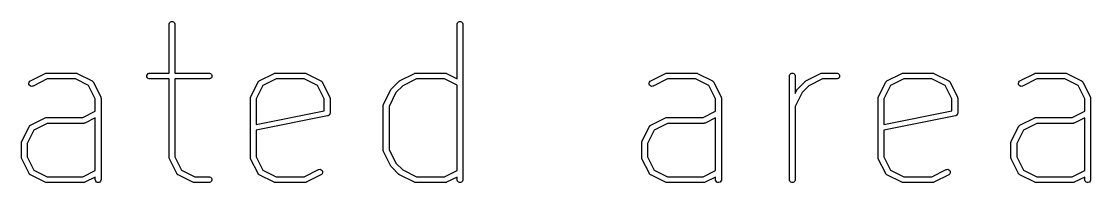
# Model space of a CAD drawing. Header units: inches. Extents: x 0.4 to 11.3, y -7.9 to -0.4.
# Drawn here: x 1.43 to 2.515, y -5.968 to -5.804 of the extents above; entities that cross this region are included whole.
import ezdxf

# ---------------------------------------------------------------- set-up
doc = ezdxf.new("R2010")
doc.units = ezdxf.units.IN
doc.header["$MEASUREMENT"] = 0
doc.layers.add('User.Drawings', color=9, linetype='CONTINUOUS', true_color=0xc2c2c2)

msp = doc.modelspace()

# ---------------------------------------------------------------- linework, layer by layer
at = {"layer": 'User.Drawings', "linetype": 'CONTINUOUS'}
for p, q in [((1.5795, -5.8066), (1.58, -5.8056)), ((1.5795, -5.8072), (1.5795, -5.8066)), ((1.5795, -5.8567), (1.5795, -5.8072)), ((1.58, -5.8056), (1.5808, -5.8047)), ((1.5808, -5.8047), (1.5819, -5.8043)), ((1.5819, -5.8043), (1.583, -5.8043)), ((1.583, -5.8043), (1.5841, -5.8047)), ((1.5841, -5.8047), (1.5849, -5.8056)), ((1.5849, -5.8056), (1.5853, -5.8066)), ((1.5853, -5.8066), (1.5854, -5.8072)), ((1.5854, -5.8072), (1.5854, -5.8567)), ((1.8719, -5.8072), (1.872, -5.8066)), ((1.8719, -5.8624), (1.8719, -5.8072)), ((1.872, -5.8066), (1.8724, -5.8056)), ((1.8724, -5.8056), (1.8733, -5.8047)), ((1.8733, -5.8047), (1.8743, -5.8043)), ((1.8743, -5.8043), (1.8755, -5.8043)), ((1.8755, -5.8043), (1.8765, -5.8047)), ((1.8765, -5.8047), (1.8774, -5.8056)), ((1.8774, -5.8056), (1.8778, -5.8066)), ((1.8778, -5.8066), (1.8779, -5.8072)), ((1.8779, -5.8072), (1.8779, -5.9647)), ((1.4386, -5.8645), (1.4536, -5.857)), ((1.4557, -5.8626), (1.4413, -5.8698)), ((1.4536, -5.857), (1.4542, -5.8568)), ((1.4542, -5.8568), (1.4543, -5.8568)), ((1.4543, -5.8568), (1.4544, -5.8568)), ((1.4544, -5.8568), (1.455, -5.8567)), ((1.455, -5.8567), (1.485, -5.8567)), ((1.4843, -5.8626), (1.4557, -5.8626)), ((1.4977, -5.8694), (1.4843, -5.8626)), ((1.485, -5.8567), (1.4855, -5.8568)), ((1.4855, -5.8568), (1.4856, -5.8568)), ((1.4856, -5.8568), (1.4857, -5.8568)), ((1.4857, -5.8568), (1.4863, -5.857)), ((1.4863, -5.857), (1.5013, -5.8645)), ((1.557, -5.8591), (1.5575, -5.858)), ((1.557, -5.8603), (1.557, -5.8591)), ((1.5575, -5.8613), (1.557, -5.8603)), ((1.5575, -5.858), (1.5583, -5.8572)), ((1.5583, -5.8621), (1.5575, -5.8613)), ((1.5583, -5.8572), (1.5594, -5.8568)), ((1.5594, -5.8626), (1.5583, -5.8621)), ((1.5594, -5.8568), (1.5599, -5.8567)), ((1.5599, -5.8626), (1.5594, -5.8626)), ((1.5599, -5.8567), (1.5795, -5.8567)), ((1.5795, -5.8626), (1.5599, -5.8626)), ((1.5795, -5.9422), (1.5795, -5.8626)), ((1.5854, -5.8567), (1.6199, -5.8567)), ((1.6199, -5.8626), (1.5854, -5.8626)), ((1.5854, -5.8626), (1.5854, -5.9415)), ((1.6199, -5.8567), (1.6205, -5.8568)), ((1.6205, -5.8626), (1.6199, -5.8626)), ((1.6205, -5.8568), (1.6216, -5.8572)), ((1.6216, -5.8621), (1.6205, -5.8626)), ((1.6216, -5.8572), (1.6224, -5.858)), ((1.6224, -5.8613), (1.6216, -5.8621)), ((1.6224, -5.858), (1.6228, -5.8591)), ((1.6228, -5.8603), (1.6224, -5.8613)), ((1.6228, -5.8591), (1.6228, -5.8603)), ((1.6711, -5.8645), (1.6861, -5.857)), ((1.6881, -5.8626), (1.6746, -5.8694)), ((1.6861, -5.857), (1.6866, -5.8568)), ((1.6866, -5.8568), (1.6868, -5.8568)), ((1.6868, -5.8568), (1.6874, -5.8567)), ((1.6868, -5.8568), (1.6868, -5.8568)), ((1.6874, -5.8567), (1.7174, -5.8567)), ((1.7167, -5.8626), (1.6881, -5.8626)), ((1.7302, -5.8694), (1.7167, -5.8626)), ((1.7174, -5.8567), (1.718, -5.8568)), ((1.718, -5.8568), (1.7181, -5.8568)), ((1.7181, -5.8568), (1.7182, -5.8568)), ((1.7182, -5.8568), (1.7187, -5.857)), ((1.7187, -5.857), (1.7337, -5.8645)), ((1.8136, -5.8645), (1.8286, -5.857)), ((1.8306, -5.8626), (1.8167, -5.8696)), ((1.8286, -5.857), (1.8291, -5.8568)), ((1.8291, -5.8568), (1.8292, -5.8568)), ((1.8292, -5.8568), (1.8293, -5.8568)), ((1.8293, -5.8568), (1.8299, -5.8567)), ((1.8299, -5.8567), (1.8599, -5.8567)), ((1.8592, -5.8626), (1.8306, -5.8626)), ((1.8719, -5.869), (1.8592, -5.8626)), ((1.8599, -5.8567), (1.8605, -5.8568)), ((1.8605, -5.8568), (1.8606, -5.8568)), ((1.8606, -5.8568), (1.8607, -5.8568)), ((1.8607, -5.8568), (1.8612, -5.857)), ((1.8612, -5.857), (1.8719, -5.8624)), ((2.0686, -5.8645), (2.0836, -5.857)), ((2.0856, -5.8626), (2.0712, -5.8698)), ((2.0836, -5.857), (2.0841, -5.8568)), ((2.0841, -5.8568), (2.0842, -5.8568)), ((2.0842, -5.8568), (2.0843, -5.8568)), ((2.0843, -5.8568), (2.0849, -5.8567)), ((2.0849, -5.8567), (2.1149, -5.8567)), ((2.1142, -5.8626), (2.0856, -5.8626)), ((2.1277, -5.8694), (2.1142, -5.8626)), ((2.1149, -5.8567), (2.1154, -5.8568)), ((2.1154, -5.8568), (2.1155, -5.8568)), ((2.1155, -5.8568), (2.1157, -5.8568)), ((2.1157, -5.8568), (2.1162, -5.857)), ((2.1162, -5.857), (2.1312, -5.8645)), ((2.2094, -5.8597), (2.2095, -5.8591)), ((2.2094, -5.9647), (2.2094, -5.8597)), ((2.2095, -5.8591), (2.2099, -5.858)), ((2.2099, -5.858), (2.2107, -5.8572)), ((2.2107, -5.8572), (2.2118, -5.8568)), ((2.2118, -5.8568), (2.2129, -5.8568)), ((2.2129, -5.8568), (2.214, -5.8572)), ((2.214, -5.8572), (2.2148, -5.858)), ((2.2148, -5.858), (2.2153, -5.8591)), ((2.2153, -5.8591), (2.2153, -5.8597)), ((2.2153, -5.8597), (2.2153, -5.8772)), ((2.226, -5.8645), (2.241, -5.857)), ((2.2431, -5.8626), (2.2291, -5.8696)), ((2.241, -5.857), (2.2416, -5.8568)), ((2.2416, -5.8568), (2.2417, -5.8568)), ((2.2417, -5.8568), (2.2418, -5.8568)), ((2.2418, -5.8568), (2.2424, -5.8567)), ((2.2424, -5.8567), (2.2574, -5.8567)), ((2.2574, -5.8626), (2.2431, -5.8626)), ((2.2574, -5.8567), (2.2579, -5.8568)), ((2.2579, -5.8626), (2.2574, -5.8626)), ((2.2579, -5.8568), (2.259, -5.8572)), ((2.259, -5.8621), (2.2579, -5.8626)), ((2.259, -5.8572), (2.2598, -5.858)), ((2.2598, -5.8613), (2.259, -5.8621)), ((2.2598, -5.858), (2.2602, -5.8591)), ((2.2602, -5.8603), (2.2598, -5.8613)), ((2.2602, -5.8591), (2.2602, -5.8603)), ((2.3085, -5.8645), (2.3235, -5.857)), ((2.3255, -5.8626), (2.312, -5.8694)), ((2.3235, -5.857), (2.3241, -5.8568)), ((2.3241, -5.8568), (2.3242, -5.8568)), ((2.3242, -5.8568), (2.3243, -5.8568)), ((2.3243, -5.8568), (2.3248, -5.8567)), ((2.3248, -5.8567), (2.3548, -5.8567)), ((2.3541, -5.8626), (2.3255, -5.8626)), ((2.3676, -5.8694), (2.3541, -5.8626)), ((2.3548, -5.8567), (2.3554, -5.8568)), ((2.3554, -5.8568), (2.3555, -5.8568)), ((2.3555, -5.8568), (2.3556, -5.8568)), ((2.3556, -5.8568), (2.3562, -5.857)), ((2.3562, -5.857), (2.3712, -5.8645)), ((2.4435, -5.8645), (2.4585, -5.857)), ((2.4605, -5.8626), (2.4462, -5.8698)), ((2.4585, -5.857), (2.459, -5.8568)), ((2.459, -5.8568), (2.4592, -5.8568)), ((2.4592, -5.8568), (2.4593, -5.8568)), ((2.4593, -5.8568), (2.4598, -5.8567)), ((2.4598, -5.8567), (2.4898, -5.8567)), ((2.4891, -5.8626), (2.4605, -5.8626)), ((2.5026, -5.8694), (2.4891, -5.8626)), ((2.4898, -5.8567), (2.4904, -5.8568)), ((2.4904, -5.8568), (2.4905, -5.8568)), ((2.4905, -5.8568), (2.4906, -5.8568)), ((2.4906, -5.8568), (2.4911, -5.857)), ((2.4911, -5.857), (2.5061, -5.8645)), ((1.437, -5.8668), (1.4374, -5.8657)), ((1.4371, -5.868), (1.437, -5.8668)), ((1.4376, -5.869), (1.4371, -5.868)), ((1.4374, -5.8657), (1.4381, -5.8649)), ((1.4385, -5.8697), (1.4376, -5.869)), ((1.4381, -5.8649), (1.4386, -5.8645)), ((1.4396, -5.8701), (1.4385, -5.8697)), ((1.4407, -5.87), (1.4396, -5.8701)), ((1.4413, -5.8698), (1.4407, -5.87)), ((1.5045, -5.8829), (1.4977, -5.8694)), ((1.5013, -5.8645), (1.5014, -5.8646)), ((1.5014, -5.8646), (1.5014, -5.8646)), ((1.5014, -5.8646), (1.5015, -5.8647)), ((1.5015, -5.8647), (1.5018, -5.8649)), ((1.5018, -5.8649), (1.502, -5.8651)), ((1.502, -5.8651), (1.5023, -5.8654)), ((1.5023, -5.8654), (1.5025, -5.8657)), ((1.5025, -5.8657), (1.5025, -5.8657)), ((1.5025, -5.8657), (1.5025, -5.8658)), ((1.5025, -5.8658), (1.5026, -5.8659)), ((1.5026, -5.8659), (1.5101, -5.8809)), ((1.6623, -5.8809), (1.6698, -5.8659)), ((1.6746, -5.8694), (1.6679, -5.8829)), ((1.6698, -5.8658), (1.6699, -5.8657)), ((1.6698, -5.8659), (1.6698, -5.8658)), ((1.6699, -5.8657), (1.6701, -5.8654)), ((1.6699, -5.8657), (1.6699, -5.8657)), ((1.6701, -5.8654), (1.6704, -5.8651)), ((1.6704, -5.8651), (1.6706, -5.8649)), ((1.6706, -5.8649), (1.6709, -5.8647)), ((1.6709, -5.8647), (1.671, -5.8646)), ((1.671, -5.8646), (1.6711, -5.8645)), ((1.671, -5.8646), (1.671, -5.8646)), ((1.737, -5.8829), (1.7302, -5.8694)), ((1.7337, -5.8645), (1.7338, -5.8646)), ((1.7338, -5.8646), (1.7339, -5.8646)), ((1.7339, -5.8646), (1.7339, -5.8647)), ((1.7339, -5.8647), (1.7342, -5.8649)), ((1.7342, -5.8649), (1.7345, -5.8651)), ((1.7345, -5.8651), (1.7348, -5.8654)), ((1.7348, -5.8654), (1.7349, -5.8657)), ((1.7349, -5.8657), (1.735, -5.8657)), ((1.735, -5.8657), (1.735, -5.8658)), ((1.735, -5.8658), (1.7351, -5.8659)), ((1.7351, -5.8659), (1.7426, -5.8809)), ((1.7973, -5.8884), (1.8048, -5.8734)), ((1.8048, -5.8734), (1.8049, -5.8731)), ((1.8049, -5.8731), (1.805, -5.873)), ((1.805, -5.873), (1.8051, -5.8729)), ((1.805, -5.873), (1.805, -5.873)), ((1.8051, -5.8728), (1.8053, -5.8726)), ((1.8051, -5.8729), (1.8051, -5.8728)), ((1.8053, -5.8726), (1.8128, -5.8651)), ((1.8167, -5.8696), (1.8098, -5.8764)), ((1.8128, -5.8651), (1.813, -5.8649)), ((1.813, -5.8649), (1.8131, -5.8649)), ((1.8131, -5.8649), (1.8132, -5.8648)), ((1.8132, -5.8648), (1.8133, -5.8647)), ((1.8133, -5.8647), (1.8136, -5.8645)), ((1.8133, -5.8647), (1.8133, -5.8647)), ((1.8719, -5.9553), (1.8719, -5.869)), ((2.0669, -5.8668), (2.0673, -5.8657)), ((2.067, -5.868), (2.0669, -5.8668)), ((2.0675, -5.869), (2.067, -5.868)), ((2.0673, -5.8657), (2.0681, -5.8649)), ((2.0684, -5.8697), (2.0675, -5.869)), ((2.0681, -5.8649), (2.0686, -5.8645)), ((2.0695, -5.8701), (2.0684, -5.8697)), ((2.0707, -5.87), (2.0695, -5.8701)), ((2.0712, -5.8698), (2.0707, -5.87)), ((2.1344, -5.8829), (2.1277, -5.8694)), ((2.1312, -5.8645), (2.1313, -5.8646)), ((2.1313, -5.8646), (2.1313, -5.8646)), ((2.1313, -5.8646), (2.1314, -5.8647)), ((2.1314, -5.8647), (2.1317, -5.8649)), ((2.1317, -5.8649), (2.1319, -5.8651)), ((2.1319, -5.8651), (2.1322, -5.8654)), ((2.1322, -5.8654), (2.1324, -5.8657)), ((2.1324, -5.8657), (2.1324, -5.8657)), ((2.1324, -5.8657), (2.1324, -5.8658)), ((2.1324, -5.8658), (2.1325, -5.8659)), ((2.1325, -5.8659), (2.14, -5.8809)), ((2.2153, -5.8772), (2.2172, -5.8734)), ((2.2172, -5.8734), (2.2174, -5.8731)), ((2.2174, -5.8731), (2.2174, -5.873)), ((2.2174, -5.873), (2.2175, -5.873)), ((2.2175, -5.8729), (2.2176, -5.8728)), ((2.2175, -5.873), (2.2175, -5.8729)), ((2.2176, -5.8728), (2.2178, -5.8726)), ((2.2178, -5.8726), (2.2253, -5.8651)), ((2.2291, -5.8696), (2.2223, -5.8764)), ((2.2253, -5.8651), (2.2255, -5.8649)), ((2.2255, -5.8649), (2.2256, -5.8648)), ((2.2255, -5.8649), (2.2255, -5.8649)), ((2.2256, -5.8648), (2.2257, -5.8647)), ((2.2257, -5.8647), (2.2258, -5.8647)), ((2.2258, -5.8647), (2.226, -5.8645)), ((2.2997, -5.8809), (2.3072, -5.8659)), ((2.312, -5.8694), (2.3053, -5.8829)), ((2.3072, -5.8659), (2.3073, -5.8658)), ((2.3073, -5.8657), (2.3075, -5.8654)), ((2.3073, -5.8658), (2.3073, -5.8657)), ((2.3073, -5.8657), (2.3073, -5.8657)), ((2.3075, -5.8654), (2.3078, -5.8651)), ((2.3078, -5.8651), (2.308, -5.8649)), ((2.308, -5.8649), (2.3083, -5.8647)), ((2.3083, -5.8647), (2.3084, -5.8646)), ((2.3084, -5.8646), (2.3085, -5.8645)), ((2.3084, -5.8646), (2.3084, -5.8646)), ((2.3744, -5.8829), (2.3676, -5.8694)), ((2.3712, -5.8645), (2.3713, -5.8646)), ((2.3713, -5.8646), (2.3713, -5.8646)), ((2.3713, -5.8646), (2.3714, -5.8647)), ((2.3714, -5.8647), (2.3716, -5.8649)), ((2.3716, -5.8649), (2.3719, -5.8651)), ((2.3719, -5.8651), (2.3722, -5.8654)), ((2.3722, -5.8654), (2.3724, -5.8657)), ((2.3724, -5.8657), (2.3724, -5.8657)), ((2.3724, -5.8657), (2.3724, -5.8658)), ((2.3724, -5.8658), (2.3725, -5.8659)), ((2.3725, -5.8659), (2.38, -5.8809)), ((2.4419, -5.8668), (2.4423, -5.8657)), ((2.442, -5.868), (2.4419, -5.8668)), ((2.4425, -5.869), (2.442, -5.868)), ((2.4423, -5.8657), (2.443, -5.8649)), ((2.4434, -5.8697), (2.4425, -5.869)), ((2.443, -5.8649), (2.4435, -5.8645)), ((2.4445, -5.8701), (2.4434, -5.8697)), ((2.4456, -5.87), (2.4445, -5.8701)), ((2.4462, -5.8698), (2.4456, -5.87)), ((2.5094, -5.8829), (2.5026, -5.8694)), ((2.5061, -5.8645), (2.5062, -5.8646)), ((2.5062, -5.8646), (2.5063, -5.8646)), ((2.5063, -5.8646), (2.5063, -5.8647)), ((2.5063, -5.8647), (2.5066, -5.8649)), ((2.5066, -5.8649), (2.5069, -5.8651)), ((2.5069, -5.8651), (2.5072, -5.8654)), ((2.5072, -5.8654), (2.5073, -5.8657)), ((2.5073, -5.8657), (2.5074, -5.8657)), ((2.5074, -5.8657), (2.5074, -5.8658)), ((2.5074, -5.8658), (2.5075, -5.8659)), ((2.5075, -5.8659), (2.515, -5.8809)), ((1.5045, -5.8954), (1.5045, -5.8829)), ((1.5101, -5.8809), (1.5103, -5.8814)), ((1.5103, -5.8814), (1.5103, -5.8815)), ((1.5103, -5.8815), (1.5103, -5.8816)), ((1.5103, -5.8816), (1.5104, -5.8822)), ((1.5104, -5.8822), (1.5104, -5.9647)), ((1.662, -5.8816), (1.6621, -5.8815)), ((1.662, -5.8822), (1.662, -5.8816)), ((1.662, -5.9422), (1.662, -5.8822)), ((1.6621, -5.8814), (1.6623, -5.8809)), ((1.6621, -5.8815), (1.6621, -5.8814)), ((1.6679, -5.8829), (1.6679, -5.9086)), ((1.737, -5.8948), (1.737, -5.8829)), ((1.7426, -5.8809), (1.7428, -5.8814)), ((1.7428, -5.8814), (1.7428, -5.8815)), ((1.7428, -5.8815), (1.7428, -5.8816)), ((1.7428, -5.8816), (1.7429, -5.8822)), ((1.7429, -5.8822), (1.7429, -5.8972)), ((1.8098, -5.8764), (1.8029, -5.8904)), ((2.1344, -5.8954), (2.1344, -5.8829)), ((2.14, -5.8809), (2.1402, -5.8814)), ((2.1402, -5.8814), (2.1402, -5.8815)), ((2.1402, -5.8815), (2.1403, -5.8816)), ((2.1403, -5.8816), (2.1403, -5.8822)), ((2.1403, -5.8822), (2.1403, -5.9647)), ((2.2223, -5.8764), (2.2153, -5.8904)), ((2.2994, -5.8822), (2.2995, -5.8816)), ((2.2994, -5.9422), (2.2994, -5.8822)), ((2.2995, -5.8814), (2.2997, -5.8809)), ((2.2995, -5.8815), (2.2995, -5.8814)), ((2.2995, -5.8816), (2.2995, -5.8815)), ((2.3053, -5.8829), (2.3053, -5.9086)), ((2.3744, -5.8948), (2.3744, -5.8829)), ((2.38, -5.8809), (2.3802, -5.8814)), ((2.3802, -5.8814), (2.3802, -5.8815)), ((2.3802, -5.8815), (2.3802, -5.8816)), ((2.3802, -5.8816), (2.3803, -5.8822)), ((2.3803, -5.8822), (2.3803, -5.8972)), ((2.5094, -5.8954), (2.5094, -5.8829)), ((2.515, -5.8809), (2.5152, -5.8814)), ((2.5152, -5.8814), (2.5152, -5.8815)), ((2.5152, -5.8815), (2.5152, -5.8816)), ((2.5152, -5.8816), (2.5153, -5.8822)), ((2.5153, -5.8822), (2.5153, -5.9647)), ((1.4918, -5.9017), (1.5045, -5.8954)), ((1.6679, -5.9086), (1.737, -5.8948)), ((1.797, -5.8891), (1.7971, -5.889)), ((1.797, -5.8897), (1.797, -5.8891)), ((1.797, -5.9347), (1.797, -5.8897)), ((1.7971, -5.8889), (1.7973, -5.8884)), ((1.7971, -5.889), (1.7971, -5.8889)), ((1.8029, -5.8904), (1.8029, -5.934)), ((2.1217, -5.9017), (2.1344, -5.8954)), ((2.2153, -5.8904), (2.2153, -5.9647)), ((2.3053, -5.9086), (2.3744, -5.8948)), ((2.4966, -5.9017), (2.5094, -5.8954)), ((1.4386, -5.9095), (1.4536, -5.902)), ((1.4536, -5.902), (1.4542, -5.9018)), ((1.4542, -5.9018), (1.4543, -5.9018)), ((1.4543, -5.9018), (1.4544, -5.9018)), ((1.4544, -5.9018), (1.455, -5.9017)), ((1.455, -5.9017), (1.4918, -5.9017)), ((1.5045, -5.902), (1.4938, -5.9073)), ((1.5045, -5.9553), (1.5045, -5.902)), ((1.7405, -5.9001), (1.6679, -5.9146)), ((1.7411, -5.8999), (1.7405, -5.9001)), ((1.7405, -5.9001), (1.7405, -5.9001)), ((1.7405, -5.9001), (1.7405, -5.9001)), ((1.7405, -5.9001), (1.7405, -5.9001)), ((1.7413, -5.8997), (1.7411, -5.8999)), ((1.7416, -5.8996), (1.7413, -5.8997)), ((1.7418, -5.8994), (1.7416, -5.8996)), ((1.742, -5.8993), (1.7418, -5.8994)), ((1.7422, -5.899), (1.742, -5.8993)), ((1.7424, -5.8988), (1.7422, -5.899)), ((1.7425, -5.8986), (1.7424, -5.8988)), ((1.7426, -5.8983), (1.7425, -5.8986)), ((1.7427, -5.898), (1.7426, -5.8983)), ((1.7428, -5.8978), (1.7427, -5.898)), ((1.7429, -5.8972), (1.7428, -5.8978)), ((2.0686, -5.9095), (2.0836, -5.902)), ((2.0836, -5.902), (2.0841, -5.9018)), ((2.0841, -5.9018), (2.0842, -5.9018)), ((2.0842, -5.9018), (2.0843, -5.9018)), ((2.0843, -5.9018), (2.0849, -5.9017)), ((2.0849, -5.9017), (2.1217, -5.9017)), ((2.1344, -5.902), (2.1237, -5.9073)), ((2.1344, -5.9553), (2.1344, -5.902)), ((2.3779, -5.9001), (2.3053, -5.9146)), ((2.3785, -5.8999), (2.3779, -5.9001)), ((2.3779, -5.9001), (2.3779, -5.9001)), ((2.3779, -5.9001), (2.3779, -5.9001)), ((2.3779, -5.9001), (2.3779, -5.9001)), ((2.3787, -5.8997), (2.3785, -5.8999)), ((2.379, -5.8996), (2.3787, -5.8997)), ((2.3792, -5.8994), (2.379, -5.8996)), ((2.3794, -5.8993), (2.3792, -5.8994)), ((2.3796, -5.899), (2.3794, -5.8993)), ((2.3798, -5.8988), (2.3796, -5.899)), ((2.3799, -5.8986), (2.3798, -5.8988)), ((2.3801, -5.8983), (2.3799, -5.8986)), ((2.3802, -5.8978), (2.3801, -5.898)), ((2.3801, -5.898), (2.3801, -5.8983)), ((2.3803, -5.8972), (2.3802, -5.8978)), ((2.4435, -5.9095), (2.4585, -5.902)), ((2.4585, -5.902), (2.459, -5.9018)), ((2.459, -5.9018), (2.4592, -5.9018)), ((2.4592, -5.9018), (2.4593, -5.9018)), ((2.4593, -5.9018), (2.4598, -5.9017)), ((2.4598, -5.9017), (2.4966, -5.9017)), ((2.5094, -5.902), (2.4986, -5.9073)), ((2.5094, -5.9553), (2.5094, -5.902)), ((1.4298, -5.9259), (1.4373, -5.9109)), ((1.4422, -5.9144), (1.4354, -5.9279)), ((1.4373, -5.9109), (1.4374, -5.9108)), ((1.4374, -5.9107), (1.4376, -5.9104)), ((1.4374, -5.9108), (1.4374, -5.9107)), ((1.4374, -5.9107), (1.4374, -5.9107)), ((1.4376, -5.9104), (1.4379, -5.9101)), ((1.4379, -5.9101), (1.4381, -5.9098)), ((1.4381, -5.9098), (1.4384, -5.9097)), ((1.4384, -5.9097), (1.4385, -5.9096)), ((1.4385, -5.9096), (1.4386, -5.9095)), ((1.4385, -5.9096), (1.4385, -5.9096)), ((1.4557, -5.9076), (1.4422, -5.9144)), ((1.4924, -5.9076), (1.4557, -5.9076)), ((1.493, -5.9076), (1.4924, -5.9076)), ((1.4931, -5.9075), (1.493, -5.9076)), ((1.4932, -5.9075), (1.4931, -5.9075)), ((1.4938, -5.9073), (1.4932, -5.9075)), ((1.6679, -5.9146), (1.6679, -5.9415)), ((2.0597, -5.9259), (2.0672, -5.9109)), ((2.0721, -5.9144), (2.0653, -5.9279)), ((2.0672, -5.9109), (2.0673, -5.9108)), ((2.0673, -5.9108), (2.0673, -5.9107)), ((2.0673, -5.9107), (2.0674, -5.9107)), ((2.0674, -5.9107), (2.0675, -5.9104)), ((2.0675, -5.9104), (2.0678, -5.9101)), ((2.0678, -5.9101), (2.0681, -5.9098)), ((2.0681, -5.9098), (2.0684, -5.9097)), ((2.0684, -5.9097), (2.0684, -5.9096)), ((2.0684, -5.9096), (2.0685, -5.9096)), ((2.0685, -5.9096), (2.0686, -5.9095)), ((2.0856, -5.9076), (2.0721, -5.9144)), ((2.1224, -5.9076), (2.0856, -5.9076)), ((2.1229, -5.9076), (2.1224, -5.9076)), ((2.123, -5.9075), (2.1229, -5.9076)), ((2.1232, -5.9075), (2.123, -5.9075)), ((2.1237, -5.9073), (2.1232, -5.9075)), ((2.3053, -5.9146), (2.3053, -5.9415)), ((2.4347, -5.9259), (2.4422, -5.9109)), ((2.447, -5.9144), (2.4403, -5.9279)), ((2.4422, -5.9108), (2.4423, -5.9107)), ((2.4422, -5.9109), (2.4422, -5.9108)), ((2.4423, -5.9107), (2.4425, -5.9104)), ((2.4423, -5.9107), (2.4423, -5.9107)), ((2.4425, -5.9104), (2.4428, -5.9101)), ((2.4428, -5.9101), (2.443, -5.9098)), ((2.443, -5.9098), (2.4433, -5.9097)), ((2.4433, -5.9097), (2.4434, -5.9096)), ((2.4434, -5.9096), (2.4435, -5.9095)), ((2.4434, -5.9096), (2.4434, -5.9096)), ((2.4605, -5.9076), (2.447, -5.9144)), ((2.4973, -5.9076), (2.4605, -5.9076)), ((2.4979, -5.9076), (2.4973, -5.9076)), ((2.498, -5.9075), (2.4979, -5.9076)), ((2.4981, -5.9075), (2.498, -5.9075)), ((2.4986, -5.9073), (2.4981, -5.9075)), ((1.4295, -5.9272), (1.4296, -5.9266)), ((1.4295, -5.9422), (1.4295, -5.9272)), ((1.4296, -5.9264), (1.4298, -5.9259)), ((1.4296, -5.9265), (1.4296, -5.9264)), ((1.4296, -5.9266), (1.4296, -5.9265)), ((1.4354, -5.9279), (1.4354, -5.9415)), ((2.0594, -5.9272), (2.0595, -5.9266)), ((2.0594, -5.9422), (2.0594, -5.9272)), ((2.0595, -5.9264), (2.0597, -5.9259)), ((2.0595, -5.9265), (2.0595, -5.9264)), ((2.0595, -5.9266), (2.0595, -5.9265)), ((2.0653, -5.9279), (2.0653, -5.9415)), ((2.4344, -5.9266), (2.4345, -5.9265)), ((2.4344, -5.9272), (2.4344, -5.9266)), ((2.4344, -5.9422), (2.4344, -5.9272)), ((2.4345, -5.9264), (2.4347, -5.9259)), ((2.4345, -5.9265), (2.4345, -5.9264)), ((2.4403, -5.9279), (2.4403, -5.9415)), ((1.797, -5.9353), (1.797, -5.9347)), ((1.7971, -5.9354), (1.797, -5.9353)), ((1.7971, -5.9355), (1.7971, -5.9354)), ((1.7973, -5.936), (1.7971, -5.9355)), ((1.8048, -5.951), (1.7973, -5.936)), ((1.8029, -5.934), (1.8098, -5.9479)), ((1.4296, -5.9428), (1.4295, -5.9422)), ((1.4296, -5.943), (1.4296, -5.9428)), ((1.4296, -5.9428), (1.4296, -5.9428)), ((1.4298, -5.9435), (1.4296, -5.943)), ((1.4373, -5.9585), (1.4298, -5.9435)), ((1.4354, -5.9415), (1.4422, -5.955)), ((1.5795, -5.9428), (1.5795, -5.9422)), ((1.5796, -5.9428), (1.5795, -5.9428)), ((1.5796, -5.943), (1.5796, -5.9428)), ((1.5798, -5.9435), (1.5796, -5.943)), ((1.5873, -5.9585), (1.5798, -5.9435)), ((1.5854, -5.9415), (1.5921, -5.955)), ((1.662, -5.9428), (1.662, -5.9422)), ((1.6621, -5.9428), (1.662, -5.9428)), ((1.6621, -5.943), (1.6621, -5.9428)), ((1.6623, -5.9435), (1.6621, -5.943)), ((1.6698, -5.9585), (1.6623, -5.9435)), ((1.6679, -5.9415), (1.6746, -5.955)), ((1.8098, -5.9479), (1.8167, -5.9547)), ((2.0595, -5.9428), (2.0594, -5.9422)), ((2.0595, -5.943), (2.0595, -5.9428)), ((2.0595, -5.9428), (2.0595, -5.9428)), ((2.0597, -5.9435), (2.0595, -5.943)), ((2.0672, -5.9585), (2.0597, -5.9435)), ((2.0653, -5.9415), (2.0721, -5.955)), ((2.2995, -5.9428), (2.2994, -5.9422)), ((2.2995, -5.943), (2.2995, -5.9428)), ((2.2995, -5.9428), (2.2995, -5.9428)), ((2.2997, -5.9435), (2.2995, -5.943)), ((2.3072, -5.9585), (2.2997, -5.9435)), ((2.3053, -5.9415), (2.312, -5.955)), ((2.4344, -5.9428), (2.4344, -5.9422)), ((2.4345, -5.9428), (2.4344, -5.9428)), ((2.4345, -5.943), (2.4345, -5.9428)), ((2.4347, -5.9435), (2.4345, -5.943)), ((2.4422, -5.9585), (2.4347, -5.9435)), ((2.4403, -5.9415), (2.447, -5.955)), ((1.4374, -5.9586), (1.4373, -5.9585)), ((1.4374, -5.9587), (1.4374, -5.9586)), ((1.4374, -5.9586), (1.4374, -5.9586)), ((1.4376, -5.959), (1.4374, -5.9587)), ((1.4379, -5.9592), (1.4376, -5.959)), ((1.4381, -5.9595), (1.4379, -5.9592)), ((1.4384, -5.9597), (1.4381, -5.9595)), ((1.4385, -5.9597), (1.4384, -5.9597)), ((1.4385, -5.9598), (1.4385, -5.9597)), ((1.4386, -5.9598), (1.4385, -5.9598)), ((1.4536, -5.9673), (1.4386, -5.9598)), ((1.4422, -5.955), (1.4557, -5.9617)), ((1.4918, -5.9617), (1.5045, -5.9553)), ((1.5874, -5.9586), (1.5873, -5.9585)), ((1.5874, -5.9587), (1.5874, -5.9586)), ((1.5874, -5.9586), (1.5874, -5.9586)), ((1.5876, -5.959), (1.5874, -5.9587)), ((1.5879, -5.9592), (1.5876, -5.959)), ((1.5881, -5.9595), (1.5879, -5.9592)), ((1.5884, -5.9597), (1.5881, -5.9595)), ((1.5885, -5.9597), (1.5884, -5.9597)), ((1.5885, -5.9598), (1.5885, -5.9597)), ((1.5886, -5.9598), (1.5885, -5.9598)), ((1.6036, -5.9673), (1.5886, -5.9598)), ((1.5921, -5.955), (1.6056, -5.9617)), ((1.6698, -5.9586), (1.6698, -5.9585)), ((1.6699, -5.9586), (1.6698, -5.9586)), ((1.6699, -5.9587), (1.6699, -5.9586)), ((1.6701, -5.959), (1.6699, -5.9587)), ((1.6704, -5.9592), (1.6701, -5.959)), ((1.6706, -5.9595), (1.6704, -5.9592)), ((1.6709, -5.9597), (1.6706, -5.9595)), ((1.671, -5.9597), (1.6709, -5.9597)), ((1.671, -5.9598), (1.671, -5.9597)), ((1.6711, -5.9598), (1.671, -5.9598)), ((1.6861, -5.9673), (1.6711, -5.9598)), ((1.6746, -5.955), (1.6881, -5.9617)), ((1.7167, -5.9617), (1.7311, -5.9545)), ((1.7337, -5.9598), (1.7187, -5.9673)), ((1.7311, -5.9545), (1.7316, -5.9543)), ((1.7316, -5.9543), (1.7328, -5.9542)), ((1.7328, -5.9542), (1.7339, -5.9546)), ((1.7342, -5.9595), (1.7337, -5.9598)), ((1.7339, -5.9546), (1.7348, -5.9554)), ((1.735, -5.9586), (1.7342, -5.9595)), ((1.7348, -5.9554), (1.7353, -5.9564)), ((1.7353, -5.9575), (1.735, -5.9586)), ((1.7353, -5.9564), (1.7353, -5.9575)), ((1.8049, -5.9512), (1.8048, -5.951)), ((1.805, -5.9513), (1.8049, -5.9512)), ((1.805, -5.9514), (1.805, -5.9513)), ((1.8051, -5.9515), (1.805, -5.9514)), ((1.8053, -5.9518), (1.8051, -5.9515)), ((1.8051, -5.9515), (1.8051, -5.9515)), ((1.8128, -5.9593), (1.8053, -5.9518)), ((1.813, -5.9594), (1.8128, -5.9593)), ((1.8131, -5.9595), (1.813, -5.9594)), ((1.8132, -5.9596), (1.8131, -5.9595)), ((1.8133, -5.9596), (1.8132, -5.9596)), ((1.8133, -5.9597), (1.8133, -5.9596)), ((1.8136, -5.9598), (1.8133, -5.9597)), ((1.8286, -5.9673), (1.8136, -5.9598)), ((1.8167, -5.9547), (1.8306, -5.9617)), ((1.8592, -5.9617), (1.8719, -5.9553)), ((2.0673, -5.9586), (2.0672, -5.9585)), ((2.0674, -5.9587), (2.0673, -5.9586)), ((2.0673, -5.9586), (2.0673, -5.9586)), ((2.0675, -5.959), (2.0674, -5.9587)), ((2.0678, -5.9592), (2.0675, -5.959)), ((2.0681, -5.9595), (2.0678, -5.9592)), ((2.0684, -5.9597), (2.0681, -5.9595)), ((2.0685, -5.9598), (2.0684, -5.9597)), ((2.0684, -5.9597), (2.0684, -5.9597)), ((2.0686, -5.9598), (2.0685, -5.9598)), ((2.0836, -5.9673), (2.0686, -5.9598)), ((2.0721, -5.955), (2.0856, -5.9617)), ((2.1217, -5.9617), (2.1344, -5.9553)), ((2.3073, -5.9586), (2.3072, -5.9585)), ((2.3073, -5.9587), (2.3073, -5.9586)), ((2.3073, -5.9586), (2.3073, -5.9586)), ((2.3075, -5.959), (2.3073, -5.9587)), ((2.3078, -5.9592), (2.3075, -5.959)), ((2.308, -5.9595), (2.3078, -5.9592)), ((2.3083, -5.9597), (2.308, -5.9595)), ((2.3084, -5.9597), (2.3083, -5.9597)), ((2.3084, -5.9598), (2.3084, -5.9597)), ((2.3085, -5.9598), (2.3084, -5.9598)), ((2.3235, -5.9673), (2.3085, -5.9598)), ((2.312, -5.955), (2.3255, -5.9617)), ((2.3541, -5.9617), (2.3685, -5.9545)), ((2.3712, -5.9598), (2.3562, -5.9673)), ((2.3685, -5.9545), (2.3691, -5.9543)), ((2.3691, -5.9543), (2.3702, -5.9542)), ((2.3702, -5.9542), (2.3713, -5.9546)), ((2.3716, -5.9595), (2.3712, -5.9598)), ((2.3713, -5.9546), (2.3722, -5.9554)), ((2.3724, -5.9586), (2.3716, -5.9595)), ((2.3722, -5.9554), (2.3727, -5.9564)), ((2.3728, -5.9575), (2.3724, -5.9586)), ((2.3727, -5.9564), (2.3728, -5.9575)), ((2.4422, -5.9586), (2.4422, -5.9585)), ((2.4423, -5.9586), (2.4422, -5.9586)), ((2.4423, -5.9587), (2.4423, -5.9586)), ((2.4425, -5.959), (2.4423, -5.9587)), ((2.4428, -5.9592), (2.4425, -5.959)), ((2.443, -5.9595), (2.4428, -5.9592)), ((2.4433, -5.9597), (2.443, -5.9595)), ((2.4434, -5.9597), (2.4433, -5.9597)), ((2.4434, -5.9598), (2.4434, -5.9597)), ((2.4435, -5.9598), (2.4434, -5.9598)), ((2.4585, -5.9673), (2.4435, -5.9598)), ((2.447, -5.955), (2.4605, -5.9617)), ((2.4966, -5.9617), (2.5094, -5.9553)), ((1.4542, -5.9675), (1.4536, -5.9673)), ((1.4543, -5.9675), (1.4542, -5.9675)), ((1.4544, -5.9676), (1.4543, -5.9675)), ((1.455, -5.9676), (1.4544, -5.9676)), ((1.4924, -5.9676), (1.455, -5.9676)), ((1.4557, -5.9617), (1.4918, -5.9617)), ((1.493, -5.9676), (1.4924, -5.9676)), ((1.4931, -5.9675), (1.493, -5.9676)), ((1.4932, -5.9675), (1.4931, -5.9675)), ((1.4938, -5.9673), (1.4932, -5.9675)), ((1.5045, -5.962), (1.4938, -5.9673)), ((1.5045, -5.9647), (1.5045, -5.962)), ((1.5046, -5.9652), (1.5045, -5.9647)), ((1.505, -5.9663), (1.5046, -5.9652)), ((1.5058, -5.9671), (1.505, -5.9663)), ((1.5069, -5.9676), (1.5058, -5.9671)), ((1.508, -5.9676), (1.5069, -5.9676)), ((1.5091, -5.9671), (1.508, -5.9676)), ((1.5099, -5.9663), (1.5091, -5.9671)), ((1.5103, -5.9652), (1.5099, -5.9663)), ((1.5104, -5.9647), (1.5103, -5.9652)), ((1.6042, -5.9675), (1.6036, -5.9673)), ((1.6043, -5.9675), (1.6042, -5.9675)), ((1.6044, -5.9676), (1.6043, -5.9675)), ((1.6049, -5.9676), (1.6044, -5.9676)), ((1.6199, -5.9676), (1.6049, -5.9676)), ((1.6056, -5.9617), (1.6199, -5.9617)), ((1.6199, -5.9617), (1.6205, -5.9618)), ((1.6205, -5.9676), (1.6199, -5.9676)), ((1.6205, -5.9618), (1.6216, -5.9622)), ((1.6216, -5.9671), (1.6205, -5.9676)), ((1.6216, -5.9622), (1.6224, -5.963)), ((1.6224, -5.9663), (1.6216, -5.9671)), ((1.6224, -5.963), (1.6228, -5.9641)), ((1.6228, -5.9652), (1.6224, -5.9663)), ((1.6228, -5.9641), (1.6228, -5.9652)), ((1.6866, -5.9675), (1.6861, -5.9673)), ((1.6868, -5.9675), (1.6866, -5.9675)), ((1.6868, -5.9676), (1.6868, -5.9675)), ((1.6874, -5.9676), (1.6868, -5.9676)), ((1.7174, -5.9676), (1.6874, -5.9676)), ((1.6881, -5.9617), (1.7167, -5.9617)), ((1.718, -5.9676), (1.7174, -5.9676)), ((1.7181, -5.9675), (1.718, -5.9676)), ((1.7182, -5.9675), (1.7181, -5.9675)), ((1.7187, -5.9673), (1.7182, -5.9675)), ((1.8291, -5.9675), (1.8286, -5.9673)), ((1.8292, -5.9675), (1.8291, -5.9675)), ((1.8293, -5.9676), (1.8292, -5.9675)), ((1.8299, -5.9676), (1.8293, -5.9676)), ((1.8599, -5.9676), (1.8299, -5.9676)), ((1.8306, -5.9617), (1.8592, -5.9617)), ((1.8605, -5.9676), (1.8599, -5.9676)), ((1.8606, -5.9675), (1.8605, -5.9676)), ((1.8607, -5.9675), (1.8606, -5.9675)), ((1.8612, -5.9673), (1.8607, -5.9675)), ((1.8719, -5.962), (1.8612, -5.9673)), ((1.8719, -5.9647), (1.8719, -5.962)), ((1.872, -5.9652), (1.8719, -5.9647)), ((1.8724, -5.9663), (1.872, -5.9652)), ((1.8733, -5.9671), (1.8724, -5.9663)), ((1.8743, -5.9676), (1.8733, -5.9671)), ((1.8755, -5.9676), (1.8743, -5.9676)), ((1.8765, -5.9671), (1.8755, -5.9676)), ((1.8774, -5.9663), (1.8765, -5.9671)), ((1.8778, -5.9652), (1.8774, -5.9663)), ((1.8779, -5.9647), (1.8778, -5.9652)), ((2.0841, -5.9675), (2.0836, -5.9673)), ((2.0842, -5.9675), (2.0841, -5.9675)), ((2.0843, -5.9676), (2.0842, -5.9675)), ((2.0849, -5.9676), (2.0843, -5.9676)), ((2.1224, -5.9676), (2.0849, -5.9676)), ((2.0856, -5.9617), (2.1217, -5.9617)), ((2.1229, -5.9676), (2.1224, -5.9676)), ((2.123, -5.9675), (2.1229, -5.9676)), ((2.1232, -5.9675), (2.123, -5.9675)), ((2.1237, -5.9673), (2.1232, -5.9675)), ((2.1344, -5.962), (2.1237, -5.9673)), ((2.1344, -5.9647), (2.1344, -5.962)), ((2.1345, -5.9652), (2.1344, -5.9647)), ((2.1349, -5.9663), (2.1345, -5.9652)), ((2.1357, -5.9671), (2.1349, -5.9663)), ((2.1368, -5.9676), (2.1357, -5.9671)), ((2.1379, -5.9676), (2.1368, -5.9676)), ((2.139, -5.9671), (2.1379, -5.9676)), ((2.1398, -5.9663), (2.139, -5.9671)), ((2.1403, -5.9652), (2.1398, -5.9663)), ((2.1403, -5.9647), (2.1403, -5.9652)), ((2.2095, -5.9652), (2.2094, -5.9647)), ((2.2099, -5.9663), (2.2095, -5.9652)), ((2.2107, -5.9671), (2.2099, -5.9663)), ((2.2118, -5.9676), (2.2107, -5.9671)), ((2.2129, -5.9676), (2.2118, -5.9676)), ((2.214, -5.9671), (2.2129, -5.9676)), ((2.2148, -5.9663), (2.214, -5.9671)), ((2.2153, -5.9652), (2.2148, -5.9663)), ((2.2153, -5.9647), (2.2153, -5.9652)), ((2.3241, -5.9675), (2.3235, -5.9673)), ((2.3242, -5.9675), (2.3241, -5.9675)), ((2.3243, -5.9676), (2.3242, -5.9675)), ((2.3248, -5.9676), (2.3243, -5.9676)), ((2.3548, -5.9676), (2.3248, -5.9676)), ((2.3255, -5.9617), (2.3541, -5.9617)), ((2.3554, -5.9676), (2.3548, -5.9676)), ((2.3555, -5.9675), (2.3554, -5.9676)), ((2.3556, -5.9675), (2.3555, -5.9675)), ((2.3562, -5.9673), (2.3556, -5.9675)), ((2.459, -5.9675), (2.4585, -5.9673)), ((2.4592, -5.9675), (2.459, -5.9675)), ((2.4593, -5.9676), (2.4592, -5.9675)), ((2.4598, -5.9676), (2.4593, -5.9676)), ((2.4973, -5.9676), (2.4598, -5.9676)), ((2.4605, -5.9617), (2.4966, -5.9617)), ((2.4979, -5.9676), (2.4973, -5.9676)), ((2.498, -5.9675), (2.4979, -5.9676)), ((2.4981, -5.9675), (2.498, -5.9675)), ((2.4986, -5.9673), (2.4981, -5.9675)), ((2.5094, -5.962), (2.4986, -5.9673)), ((2.5094, -5.9647), (2.5094, -5.962)), ((2.5094, -5.9652), (2.5094, -5.9647)), ((2.5099, -5.9663), (2.5094, -5.9652)), ((2.5107, -5.9671), (2.5099, -5.9663)), ((2.5117, -5.9676), (2.5107, -5.9671)), ((2.5129, -5.9676), (2.5117, -5.9676)), ((2.514, -5.9671), (2.5129, -5.9676)), ((2.5148, -5.9663), (2.514, -5.9671)), ((2.5152, -5.9652), (2.5148, -5.9663)), ((2.5153, -5.9647), (2.5152, -5.9652))]:
    msp.add_line(p, q, dxfattribs=at)

doc.saveas('drawing.dxf')
